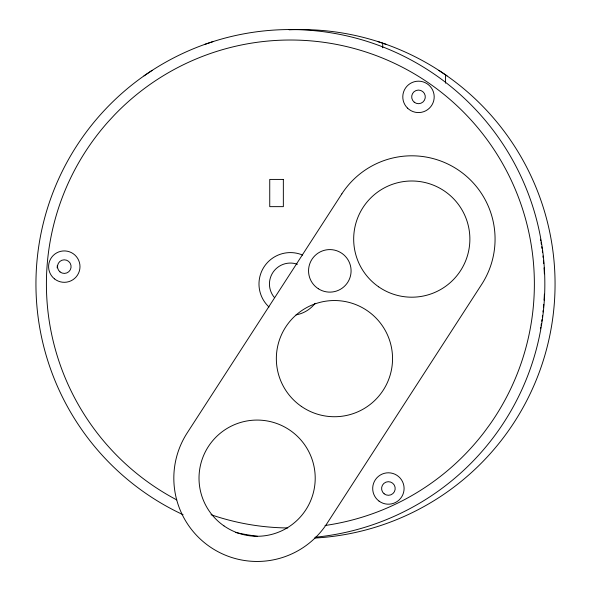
<?xml version="1.0" encoding="UTF-8"?>
<svg xmlns="http://www.w3.org/2000/svg" width="591" height="591" viewBox="0 0 591 591"><rect width="100%" height="100%" fill="white"/><g stroke="black" fill="none" stroke-linecap="round" stroke-linejoin="round"><path stroke-width="0.89" d="M144.005 75.877L152.079 70.425M204.383 44.524L213.617 41.407M377.383 41.407L386.617 44.524M438.921 70.425L446.995 75.877M445.525 74.88L445.525 83.168M382.709 43.209L382.709 47.812M183.077 514.709A254.448 254.448 0 0 1 109.756 104.792A254.448 254.448 0 0 1 520.25 174.87A254.448 254.448 0 0 1 315.077 537.249M257.602 536.325A254.448 254.448 0 0 1 235.787 532.521M289.095 29.809A254.448 254.448 0 0 1 554.735 271.151A254.448 254.448 0 0 1 314.781 538.054M544.377 294.192A243.98 243.98 0 0 1 544.052 300.132M543.735 304.365A243.98 243.98 0 0 1 543.432 307.756M543.166 310.29A243.98 243.98 0 0 1 542.981 311.982M542.568 315.35A243.98 243.98 0 0 1 542.339 317.035M541.984 319.561A243.98 243.98 0 0 1 541.733 321.238M541.326 323.757A243.98 243.98 0 0 1 541.046 325.434M540.75 327.111A243.98 243.98 0 0 1 540.447 328.781M57.164 267.863A243.98 243.98 0 0 1 57.349 265.322M540.447 239.215A243.98 243.98 0 0 1 540.75 240.884M541.046 242.561A243.98 243.98 0 0 1 541.326 244.238M541.733 246.757A243.98 243.98 0 0 1 541.984 248.434M542.339 250.961A243.98 243.98 0 0 1 542.568 252.645M542.981 256.021A243.98 243.98 0 0 1 543.166 257.706M543.432 260.239A243.98 243.98 0 0 1 543.735 263.63M544.052 267.863A243.98 243.98 0 0 1 544.377 273.803M325.028 525.502A243.98 243.98 0 0 0 484.376 431.969L489.902 424.434A243.98 243.98 0 0 0 445.688 95.823A243.98 243.98 0 0 0 114.654 114.757L108.301 121.613A243.98 243.98 0 0 0 176.761 499.905M287.758 527.962A243.98 243.98 0 0 1 211.046 514.717M274.446 297.569A20.936 20.936 0 0 1 297.413 264.273M315.166 303.301A31.404 31.404 0 0 1 296.054 314.885M268.994 306.988A31.404 31.404 0 0 1 302.622 255.076M341.849 193.855L187.184 432.93A83.287 83.287 0 0 0 211.874 548.101A83.287 83.287 0 0 0 327.045 523.412L481.709 284.337A83.287 83.287 0 0 0 457.02 169.166A83.287 83.287 0 0 0 341.849 193.855M283.348 179.42L269.74 179.42L269.74 206.643L283.348 206.643L283.348 179.42M379.038 501.109A15.706 15.706 0 0 0 403.993 490.286A15.706 15.706 0 0 0 382.141 474.093A15.706 15.706 0 0 0 379.038 501.109M407.539 108.131A15.706 15.706 0 0 0 433.713 100.743A15.706 15.706 0 0 0 414.225 81.765A15.706 15.706 0 0 0 407.539 108.131M54.453 278.856A15.706 15.706 0 0 0 79.807 269.023A15.706 15.706 0 0 0 58.612 251.98A15.706 15.706 0 0 0 54.453 278.856M60.031 271.919A6.804 6.804 0 0 0 71.016 267.657A6.804 6.804 0 0 0 61.833 260.276A6.804 6.804 0 0 0 60.031 271.919M414.225 102.184A6.804 6.804 0 0 0 425.217 97.921A6.804 6.804 0 0 0 416.034 90.534A6.804 6.804 0 0 0 414.225 102.184M384.128 493.795A6.804 6.804 0 0 0 395.113 489.54A6.804 6.804 0 0 0 385.93 482.153A6.804 6.804 0 0 0 384.128 493.795M301.307 406.357A58.103 58.103 0 0 0 392.343 363.472A58.103 58.103 0 0 0 309.684 306.072A58.103 58.103 0 0 0 301.307 406.357M378.639 286.82A58.103 58.103 0 0 0 469.675 243.928A58.103 58.103 0 0 0 387.016 186.534A58.103 58.103 0 0 0 378.639 286.82M223.974 525.894A58.103 58.103 0 0 0 315.01 483.01A58.103 58.103 0 0 0 232.352 425.609A58.103 58.103 0 0 0 223.974 525.894M318.313 288.74A21.261 21.261 0 0 0 351.061 271.882A21.261 21.261 0 0 0 320.086 251.951A21.261 21.261 0 0 0 318.313 288.74"/></g></svg>
